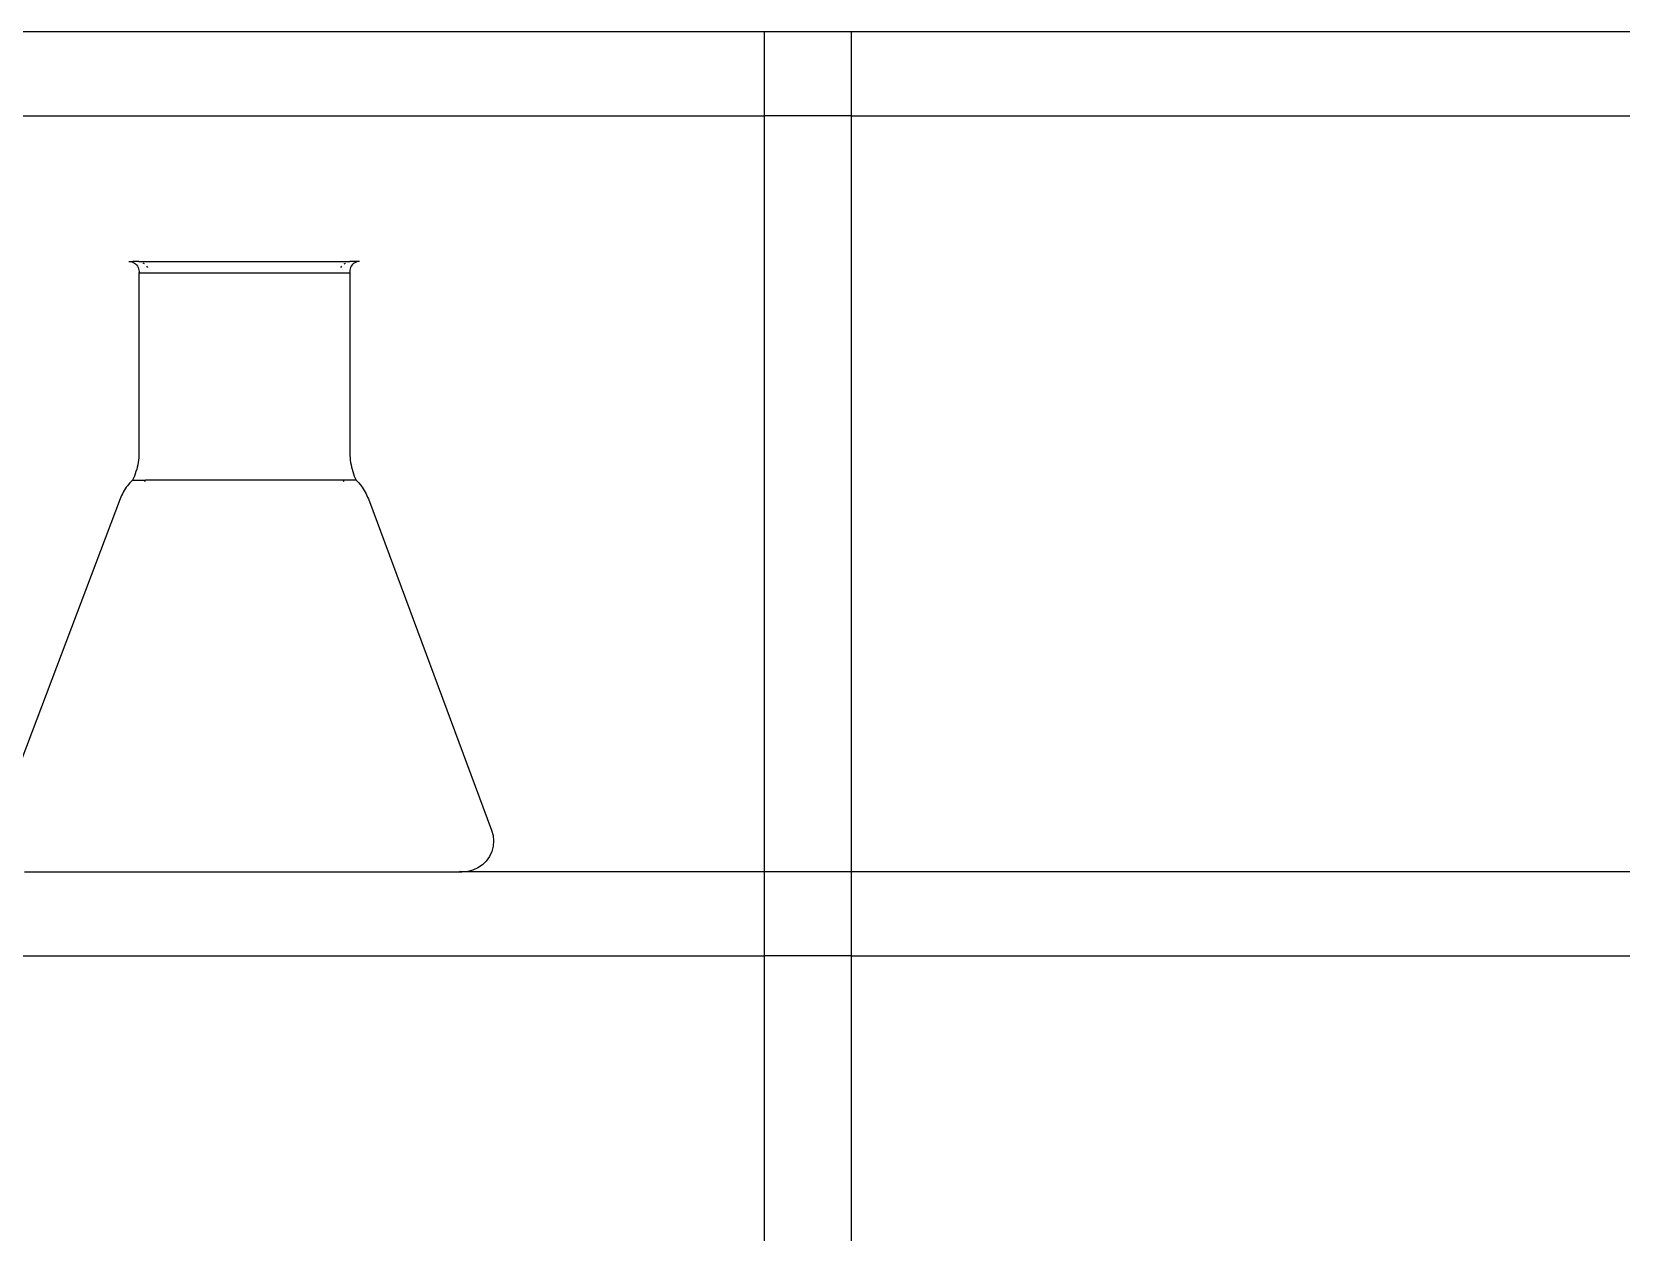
# Model space of a CAD drawing. Header units: metres. Extents: x 2.3 to 15.1, y 3 to 5.1.
# Drawn here: x 8.8119 to 9.2848, y 4.7559 to 5.1131 of the extents above; entities that cross this region are included whole.
import ezdxf

# ---------------------------------------------------------------- set-up
doc = ezdxf.new("R2010")
doc.units = ezdxf.units.M
doc.layers.add('Edges', color=7, linetype='Continuous')

# ---------------------------------------------------------------- blocks, each defined once
blk = doc.blocks.new('Chemistry Lab table fr')
at = {"layer": 'Edges'}
for p, q in [((-1.28796, 0.84483), (-2.18905, 0.84483)), ((-1.26215, 0.84483), (-1.28796, 0.84483)), ((-1.28796, 0.81983), (-1.28796, 0.84483)), ((-0.36105, 0.84483), (-1.26215, 0.84483)), ((-1.26215, 0.81983), (-1.26215, 0.84483)), ((-2.18905, 0.81983), (-1.28796, 0.81983)), ((-1.26215, 0.81983), (-1.28796, 0.81983)), ((-1.28796, 0.59483), (-1.28796, 0.81983)), ((-1.26215, 0.81983), (-0.36105, 0.81983)), ((-1.26215, 0.59483), (-1.26215, 0.81983)), ((-1.47709, 0.77649), (-1.47666, 0.77646)), ((-1.47666, 0.77646), (-1.47593, 0.77649)), ((-1.47666, 0.77646), (-1.47623, 0.77637)), ((-1.47623, 0.77637), (-1.47583, 0.77622)), ((-1.47414, 0.77649), (-1.47593, 0.77649)), ((-1.47583, 0.77622), (-1.47545, 0.77601)), ((-1.47545, 0.77601), (-1.47511, 0.77575)), ((-1.47511, 0.77575), (-1.47481, 0.77544)), ((-1.47368, 0.77637), (-1.47414, 0.77649)), ((-1.47414, 0.77649), (-1.41137, 0.77649)), ((-1.47282, 0.77598), (-1.47287, 0.77601)), ((-1.47246, 0.77575), (-1.47282, 0.77598)), ((-1.41302, 0.77575), (-1.41266, 0.77598)), ((-1.41266, 0.77598), (-1.41262, 0.77601)), ((-1.41182, 0.77637), (-1.41137, 0.77649)), ((-1.40916, 0.77649), (-1.41137, 0.77649)), ((-1.41041, 0.77575), (-1.41071, 0.77544)), ((-1.41008, 0.77601), (-1.41041, 0.77575)), ((-1.4097, 0.77622), (-1.41008, 0.77601)), ((-1.40931, 0.77637), (-1.4097, 0.77622)), ((-1.40889, 0.77646), (-1.40931, 0.77637)), ((-1.40889, 0.77646), (-1.40916, 0.77649)), ((-1.40847, 0.77649), (-1.40889, 0.77646)), ((-1.47481, 0.77544), (-1.47455, 0.77509)), ((-1.47455, 0.77509), (-1.47435, 0.77471)), ((-1.47435, 0.77471), (-1.47421, 0.7743)), ((-1.47421, 0.7743), (-1.47412, 0.77388)), ((-1.4741, 0.77345), (-1.47414, 0.77302)), ((-1.47414, 0.77302), (-1.47414, 0.71945)), ((-1.41137, 0.77302), (-1.47414, 0.77302)), ((-1.47412, 0.77388), (-1.4741, 0.77345)), ((-1.47143, 0.77472), (-1.47173, 0.77509)), ((-1.41403, 0.77472), (-1.41374, 0.77509)), ((-1.41138, 0.77388), (-1.41141, 0.77345)), ((-1.41141, 0.77345), (-1.41137, 0.77302)), ((-1.4113, 0.7743), (-1.41138, 0.77388)), ((-1.41137, 0.77302), (-1.41137, 0.71945)), ((-1.41116, 0.77471), (-1.4113, 0.7743)), ((-1.41096, 0.77509), (-1.41116, 0.77471)), ((-1.41071, 0.77544), (-1.41096, 0.77509)), ((-1.47414, 0.71945), (-1.47415, 0.71875)), ((-1.41137, 0.71945), (-1.41135, 0.71875)), ((-1.4748, 0.71462), (-1.47501, 0.71395)), ((-1.47463, 0.71529), (-1.4748, 0.71462)), ((-1.47448, 0.71598), (-1.47463, 0.71529)), ((-1.47436, 0.71667), (-1.47448, 0.71598)), ((-1.47426, 0.71736), (-1.47436, 0.71667)), ((-1.47419, 0.71806), (-1.47426, 0.71736)), ((-1.47415, 0.71875), (-1.47419, 0.71806)), ((-1.41135, 0.71875), (-1.41131, 0.71806)), ((-1.41131, 0.71806), (-1.41125, 0.71736)), ((-1.41125, 0.71736), (-1.41115, 0.71667)), ((-1.41115, 0.71667), (-1.41103, 0.71598)), ((-1.41103, 0.71598), (-1.41089, 0.71529)), ((-1.41089, 0.71529), (-1.41071, 0.71462)), ((-1.41071, 0.71462), (-1.41052, 0.71395)), ((-1.47756, 0.70971), (-1.47789, 0.70927)), ((-1.47721, 0.71014), (-1.47756, 0.70971)), ((-1.47685, 0.71056), (-1.47721, 0.71014)), ((-1.47647, 0.71097), (-1.47685, 0.71056)), ((-1.47607, 0.71136), (-1.47647, 0.71097)), ((-1.47577, 0.71199), (-1.47607, 0.71136)), ((-1.47607, 0.71136), (-1.4722, 0.71136)), ((-1.47549, 0.71263), (-1.47577, 0.71199)), ((-1.47523, 0.71329), (-1.47549, 0.71263)), ((-1.47501, 0.71395), (-1.47523, 0.71329)), ((-1.47237, 0.71097), (-1.47223, 0.71129)), ((-1.47223, 0.71129), (-1.4722, 0.71136)), ((-1.41327, 0.71136), (-1.4722, 0.71136)), ((-1.41325, 0.71129), (-1.41327, 0.71136)), ((-1.40947, 0.71136), (-1.41327, 0.71136)), ((-1.41311, 0.71097), (-1.41325, 0.71129)), ((-1.41052, 0.71395), (-1.41029, 0.71329)), ((-1.41029, 0.71329), (-1.41004, 0.71263)), ((-1.41004, 0.71263), (-1.40977, 0.71199)), ((-1.40977, 0.71199), (-1.40947, 0.71136)), ((-1.40947, 0.71136), (-1.40908, 0.71097)), ((-1.40908, 0.71097), (-1.40871, 0.71056)), ((-1.40871, 0.71056), (-1.40835, 0.71014)), ((-1.40835, 0.71014), (-1.408, 0.70971)), ((-1.408, 0.70971), (-1.40768, 0.70927)), ((-1.47973, 0.70585), (-1.51703, 0.60727)), ((-1.47952, 0.70636), (-1.47973, 0.70585)), ((-1.4793, 0.70687), (-1.47952, 0.70636)), ((-1.47905, 0.70737), (-1.4793, 0.70687)), ((-1.47879, 0.70786), (-1.47905, 0.70737)), ((-1.47851, 0.70834), (-1.47879, 0.70786)), ((-1.47821, 0.70881), (-1.47851, 0.70834)), ((-1.47789, 0.70927), (-1.47821, 0.70881)), ((-1.40768, 0.70927), (-1.40737, 0.70881)), ((-1.40737, 0.70881), (-1.40707, 0.70834)), ((-1.40707, 0.70834), (-1.4068, 0.70786)), ((-1.4068, 0.70786), (-1.40654, 0.70737)), ((-1.40654, 0.70737), (-1.4063, 0.70687)), ((-1.4063, 0.70687), (-1.40608, 0.70636)), ((-1.40608, 0.70636), (-1.40587, 0.70585)), ((-1.40587, 0.70585), (-1.36921, 0.60727)), ((-1.36921, 0.60727), (-1.36877, 0.60569)), ((-1.36877, 0.60569), (-1.36862, 0.60406)), ((-1.36917, 0.60085), (-1.36986, 0.59937)), ((-1.36876, 0.60243), (-1.36917, 0.60085)), ((-1.36862, 0.60406), (-1.36876, 0.60243)), ((-1.37327, 0.59598), (-1.37475, 0.59531)), ((-1.37194, 0.59689), (-1.37327, 0.59598)), ((-1.37079, 0.59804), (-1.37194, 0.59689)), ((-1.36986, 0.59937), (-1.37079, 0.59804)), ((-1.50817, 0.59483), (-1.37807, 0.59483)), ((-1.37807, 0.59483), (-1.37874, 0.59493)), ((-1.37791, 0.59483), (-1.37807, 0.59483)), ((-1.37631, 0.59493), (-1.37791, 0.59483)), ((-1.28796, 0.59483), (-1.37791, 0.59483)), ((-1.37475, 0.59531), (-1.37631, 0.59493)), ((-1.28796, 0.56983), (-1.28796, 0.59483)), ((-1.26215, 0.59483), (-1.28796, 0.59483)), ((-1.26215, 0.56983), (-1.26215, 0.59483)), ((-0.36105, 0.59483), (-1.26215, 0.59483)), ((-2.02373, 0.56983), (-1.28796, 0.56983)), ((-1.26215, 0.56983), (-1.28796, 0.56983)), ((-1.28796, 0.42189), (-1.28796, 0.56983)), ((-1.26215, 0.56983), (-0.36105, 0.56983)), ((-1.26215, 0.43128), (-1.26215, 0.56983))]:
    blk.add_line(p, q, dxfattribs=at)

msp = doc.modelspace()

# ---------------------------------------------------------------- block references
msp.add_blockref('Chemistry Lab table fr', (10.31787, 4.26826))

doc.saveas('drawing.dxf')
